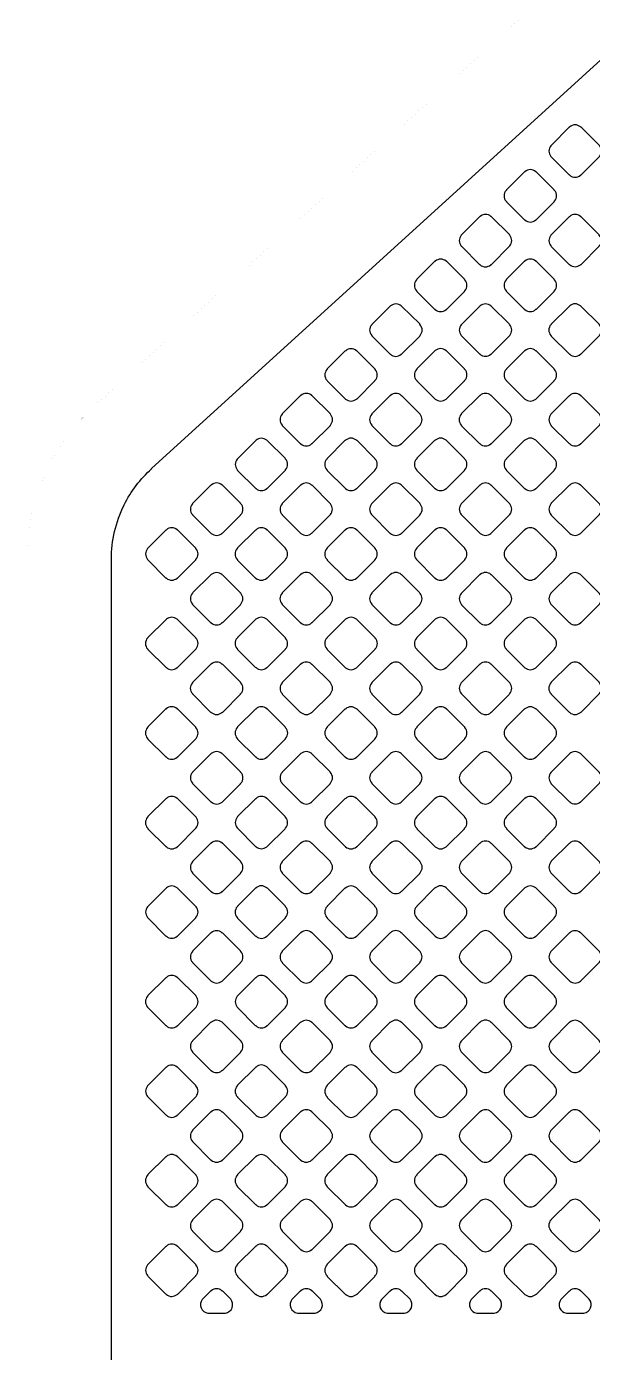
# Model space of a CAD drawing. Extents: x 0 to 248, y 0 to 175.
# Drawn here: x 37.729 to 39.09, y 137.179 to 140.371 of the extents above; entities that cross this region are included whole.
import ezdxf

# ---------------------------------------------------------------- set-up
doc = ezdxf.new("R2010")
doc.units = 0
doc.layers.add('gbr-dxf', color=7, linetype='Continuous')
doc.layers.add('gbr-outline-dxf', color=2, linetype='Continuous')

msp = doc.modelspace()

# ---------------------------------------------------------------- linework, layer by layer
at = {"layer": 'gbr-dxf', "linetype": 'Continuous'}
msp.add_lwpolyline([(37.9331, 137.1507), (37.9331, 137.5787, -0.03889), (37.9331, 137.5825), (37.9331, 138.0106, -0.022988), (37.9331, 138.0128), (37.9331, 138.4407, -0.03889), (37.9331, 138.4446), (37.9331, 138.4652, -0.031973), (37.9331, 138.4684), (37.9331, 139.0864, -0.020901), (37.9331, 139.0884, -0.11449), (37.9636, 139.2189, -0.011623), (37.964, 139.2197, -0.092507), (38.0295, 139.3065), (38.0298, 139.3068), (38.7903, 139.9995), (38.7905, 139.9997), (43.7034, 144.474)], format="xyb", dxfattribs=at)
for points in [[(38.99, 140.0581, -0.095956), (38.991, 140.0565), (39.0335, 140.014, -0.10046), (39.0352, 140.013, 0.37981), (39.0611, 140.013, -0.096625), (39.0628, 140.014), (39.1055, 140.0566, -0.096111), (39.1064, 140.0583, 0.379859), (39.1064, 140.0842, -0.09253), (39.1055, 140.0858), (39.063, 140.1283, -0.104691), (39.0612, 140.1293, 0.379731), (39.0353, 140.1293, -0.096625), (39.0336, 140.1283), (38.991, 140.0857, -0.096111), (38.99, 140.0841, 0.379682)], [(38.8823, 139.9504, -0.099964), (38.8833, 139.9487), (38.9257, 139.9063, -0.104264), (38.9275, 139.9053, 0.37981), (38.9535, 139.9053, -0.096625), (38.9551, 139.9063), (38.9976, 139.9488, -0.096111), (38.9986, 139.9505, 0.379859), (38.9986, 139.9764, -0.088014), (38.9977, 139.9779), (38.9551, 140.0205, -0.100824), (38.9534, 140.0215, 0.379731), (38.9274, 140.0215, -0.096625), (38.9258, 140.0205), (38.8833, 139.978, -0.096111), (38.8823, 139.9764, 0.379682)], [(38.7745, 139.8426, -0.083235), (38.7754, 139.8412), (38.8182, 139.7984, -0.087638), (38.8196, 139.7974, 0.37981), (38.8456, 139.7974, -0.096625), (38.8472, 139.7984), (38.8899, 139.8411, -0.096111), (38.8909, 139.8427, 0.379859), (38.8909, 139.8687, -0.088014), (38.89, 139.8702), (38.8472, 139.913, -0.083733), (38.8458, 139.9139, 0.379731), (38.8198, 139.9139, -0.096625), (38.8182, 139.9129), (38.7754, 139.8702, -0.096111), (38.7745, 139.8685, 0.379682)], [(38.99, 139.8427, -0.099971), (38.991, 139.841), (39.0334, 139.7986, -0.103923), (39.0352, 139.7976, 0.378952), (39.0611, 139.7976, -0.09601), (39.0628, 139.7985), (39.1054, 139.8411, -0.096328), (39.1063, 139.8428, 0.37947), (39.1063, 139.8687, -0.088442), (39.1054, 139.8702), (39.0628, 139.9128, -0.100824), (39.0611, 139.9138, 0.379731), (39.0351, 139.9138, -0.096625), (39.0335, 139.9128), (38.991, 139.8703, -0.096111), (38.99, 139.8687, 0.379308)], [(38.6668, 139.7349, -0.087254), (38.6677, 139.7334), (38.7104, 139.6907, -0.091364), (38.712, 139.6897, 0.37889), (38.7379, 139.6897, -0.096259), (38.7395, 139.6907), (38.7821, 139.7333, -0.096539), (38.7831, 139.7349, 0.379249), (38.7831, 139.7609, -0.100399), (38.7821, 139.7626), (38.7396, 139.8051, -0.096627), (38.738, 139.806, 0.379731), (38.712, 139.806, -0.096625), (38.7103, 139.8051), (38.6678, 139.7625, -0.096111), (38.6668, 139.7608, 0.379451)], [(38.8822, 139.7349, -0.087748), (38.8831, 139.7334), (38.9258, 139.6907, -0.091737), (38.9274, 139.6898, 0.37981), (38.9533, 139.6898, -0.096458), (38.955, 139.6907), (38.9976, 139.7334, -0.096627), (38.9986, 139.7351, 0.379859), (38.9986, 139.761, -0.084073), (38.9977, 139.7624), (38.9551, 139.8051, -0.096627), (38.9534, 139.8061, 0.379731), (38.9274, 139.8061, -0.096625), (38.9258, 139.8051), (38.8832, 139.7625, -0.096111), (38.8822, 139.7609, 0.379682)], [(38.559, 139.6271, -0.103917), (38.5601, 139.6253), (38.6025, 139.5828, -0.092072), (38.6041, 139.5819, 0.379308), (38.63, 139.5819, -0.095968), (38.6317, 139.5828), (38.6744, 139.6256, -0.096328), (38.6754, 139.6272, 0.379), (38.6754, 139.6531, -0.100402), (38.6744, 139.6549), (38.6319, 139.6974, -0.096726), (38.6302, 139.6983, 0.37947), (38.6043, 139.6983, -0.096625), (38.6026, 139.6973), (38.56, 139.6547, -0.096111), (38.559, 139.6531, 0.379682)], [(38.7745, 139.6272, -0.087254), (38.7754, 139.6257), (38.8181, 139.583, -0.091578), (38.8197, 139.582, 0.378731), (38.8456, 139.582, -0.09601), (38.8472, 139.583), (38.8898, 139.6256, -0.096328), (38.8908, 139.6272, 0.37947), (38.8908, 139.6532, -0.100902), (38.8898, 139.6549), (38.8473, 139.6974, -0.096627), (38.8457, 139.6983, 0.379731), (38.8197, 139.6983, -0.096625), (38.818, 139.6974), (38.7754, 139.6548, -0.096111), (38.7745, 139.6531, 0.379451)], [(38.9899, 139.6531, 0.37889), (38.9899, 139.6272, -0.087254), (38.9908, 139.6257), (39.0336, 139.5829, -0.091578), (39.0352, 139.5819, 0.379201), (39.0611, 139.5819, -0.096625), (39.0628, 139.5829), (39.1055, 139.6256, -0.096111), (39.1064, 139.6272, 0.379859), (39.1064, 139.6532, -0.083792), (39.1056, 139.6546), (39.0627, 139.6974, -0.096857), (39.0611, 139.6984, 0.3795), (39.0351, 139.6984, -0.096259), (39.0335, 139.6974), (38.9908, 139.6548, -0.095895)], [(38.4513, 139.5194, -0.107999), (38.4524, 139.5175), (38.4948, 139.4752, -0.095585), (38.4964, 139.4742, 0.378952), (38.5223, 139.4742, -0.09601), (38.524, 139.4751), (38.5666, 139.5177, -0.096328), (38.5675, 139.5194, 0.379), (38.5676, 139.5453, -0.096507), (38.5666, 139.547), (38.524, 139.5896, -0.092624), (38.5224, 139.5905, 0.379117), (38.4965, 139.5905, -0.096117), (38.4948, 139.5895), (38.4523, 139.547, -0.096111), (38.4513, 139.5454, 0.379682)], [(38.6666, 139.5453, 0.37889), (38.6666, 139.5194, -0.09185), (38.6676, 139.5178), (38.7102, 139.4752, -0.095895), (38.7118, 139.4742, 0.379201), (38.7378, 139.4742, -0.096625), (38.7394, 139.4752), (38.7821, 139.5179, -0.096111), (38.7831, 139.5195, 0.379859), (38.7831, 139.5455, -0.096458), (38.7821, 139.5471), (38.7395, 139.5897, -0.092623), (38.738, 139.5906, 0.3795), (38.712, 139.5907, -0.096259), (38.7104, 139.5897), (38.6676, 139.5469, -0.095895)], [(38.8822, 139.5195, -0.091954), (38.8831, 139.5179), (38.9258, 139.4752, -0.096128), (38.9275, 139.4742, 0.379451), (38.9534, 139.4742, -0.096259), (38.9551, 139.4752), (38.9977, 139.5178, -0.095895), (38.9986, 139.5194, 0.378827), (38.9986, 139.5454, -0.095968), (38.9977, 139.547), (38.9551, 139.5895, -0.108412), (38.9533, 139.5906, 0.37947), (38.9273, 139.5906, -0.096625), (38.9257, 139.5896), (38.8832, 139.5471, -0.096111), (38.8822, 139.5455, 0.379682)], [(38.3435, 139.4116, -0.091954), (38.3444, 139.41), (38.387, 139.3674, -0.096332), (38.3886, 139.3665, 0.37981), (38.4146, 139.3665, -0.096625), (38.4163, 139.3674), (38.4588, 139.41, -0.096111), (38.4598, 139.4116, 0.379859), (38.4598, 139.4376, -0.096458), (38.4588, 139.4393), (38.4163, 139.4818, -0.092289), (38.4147, 139.4828, 0.379731), (38.3887, 139.4828, -0.096625), (38.3871, 139.4818), (38.3445, 139.4392, -0.096111), (38.3435, 139.4375, 0.379682)], [(38.559, 139.4377, 0.379201), (38.559, 139.4117, -0.107999), (38.5601, 139.4099), (38.6025, 139.3675, -0.096128), (38.6041, 139.3665, 0.379451), (38.63, 139.3665, -0.096259), (38.6317, 139.3675), (38.6743, 139.4101, -0.096539), (38.6752, 139.4117, 0.379249), (38.6752, 139.4376, -0.096458), (38.6742, 139.4393), (38.6317, 139.4818, -0.092623), (38.6301, 139.4828, 0.3795), (38.6042, 139.4828, -0.096259), (38.6025, 139.4818), (38.56, 139.4393, -0.096539)], [(38.7743, 139.4116, -0.091954), (38.7753, 139.4101), (38.818, 139.3674, -0.096128), (38.8196, 139.3664, 0.37981), (38.8456, 139.3664, -0.096458), (38.8473, 139.3674), (38.8899, 139.41, -0.096627), (38.8909, 139.4117, 0.379859), (38.8909, 139.4377, -0.096723), (38.8899, 139.4393), (38.8472, 139.482, -0.092564), (38.8457, 139.483, 0.379731), (38.8197, 139.483, -0.096625), (38.818, 139.482), (38.7753, 139.4393, -0.096111), (38.7743, 139.4376, 0.379682)], [(38.99, 139.4117, -0.092162), (38.9909, 139.4101), (39.0337, 139.3674, -0.095796), (39.0353, 139.3664, 0.378719), (39.0612, 139.3664, -0.095527), (39.0628, 139.3674), (39.1055, 139.41, -0.095394), (39.1064, 139.4117, 0.378889), (39.1064, 139.4376, -0.096614), (39.1054, 139.4392), (39.063, 139.4817, -0.108242), (39.0611, 139.4828, 0.379778), (39.0351, 139.4828, -0.096458), (39.0335, 139.4818), (38.991, 139.4393, -0.096627), (38.99, 139.4376, 0.379451)], [(38.4512, 139.3039, -0.096265), (38.4522, 139.3023), (38.4949, 139.2595, -0.083168), (38.4963, 139.2587, 0.378731), (38.5222, 139.2587, -0.09601), (38.5238, 139.2596), (38.5666, 139.3023, -0.096328), (38.5675, 139.304, 0.37947), (38.5675, 139.3299, -0.092636), (38.5666, 139.3315), (38.5239, 139.3742, -0.088207), (38.5224, 139.3751, 0.379731), (38.4964, 139.3751, -0.096625), (38.4948, 139.3741), (38.4522, 139.3315, -0.096111), (38.4512, 139.3299, 0.379451)], [(38.6666, 139.304, -0.096265), (38.6676, 139.3023), (38.7102, 139.2597, -0.100073), (38.712, 139.2587, 0.378731), (38.7379, 139.2587, -0.09601), (38.7395, 139.2597), (38.7821, 139.3022, -0.096328), (38.7831, 139.3039, 0.37947), (38.7831, 139.3298, -0.092636), (38.7821, 139.3314), (38.7393, 139.3742, -0.088207), (38.7378, 139.3751, 0.379731), (38.7119, 139.3751, -0.096625), (38.7102, 139.3742), (38.6676, 139.3316, -0.096111), (38.6666, 139.3299, 0.379451)], [(38.8822, 139.3039, -0.096117), (38.8832, 139.3022), (38.9258, 139.2596, -0.099849), (38.9275, 139.2586, 0.378719), (38.9534, 139.2586, -0.095378), (38.955, 139.2596), (38.9978, 139.3023, -0.095602), (38.9987, 139.3039, 0.378964), (38.9987, 139.3299, -0.092052), (38.9978, 139.3314), (38.9552, 139.374, -0.104677), (38.9534, 139.3751, 0.37947), (38.9274, 139.3751, -0.096458), (38.9258, 139.3741), (38.8832, 139.3315, -0.096627), (38.8822, 139.3298, 0.379451)], [(38.2358, 139.3039, -0.096157), (38.2367, 139.3022), (38.2793, 139.2597, -0.099849), (38.281, 139.2587, 0.379201), (38.3069, 139.2588, -0.096458), (38.3086, 139.2597), (38.351, 139.3022, -0.096627), (38.352, 139.3038, 0.379357), (38.352, 139.3298, -0.108396), (38.351, 139.3316), (38.3087, 139.3739, -0.104407), (38.3069, 139.375, 0.37947), (38.2809, 139.375, -0.096625), (38.2793, 139.374), (38.2368, 139.3315, -0.096111), (38.2358, 139.3298, 0.379451)], [(38.1279, 139.222, 0.379422), (38.1279, 139.196, -0.095956), (38.1289, 139.1944), (38.1714, 139.1519, -0.10046), (38.1731, 139.1509, 0.379308), (38.199, 139.1509, -0.095968), (38.2007, 139.1519), (38.2434, 139.1946, -0.096328), (38.2444, 139.1962, 0.37947), (38.2444, 139.2222, -0.092523), (38.2434, 139.2237), (38.201, 139.2662, -0.10442), (38.1991, 139.2672, 0.379357), (38.1732, 139.2673, -0.09601), (38.1716, 139.2663), (38.1289, 139.2236, -0.096227)], [(38.3435, 139.2221, 0.37889), (38.3435, 139.1962, -0.096265), (38.3444, 139.1946), (38.387, 139.152, -0.100073), (38.3887, 139.151, 0.379201), (38.4146, 139.1511, -0.096625), (38.4163, 139.152), (38.4587, 139.1945, -0.096111), (38.4597, 139.1961, 0.379859), (38.4597, 139.2221, -0.108195), (38.4586, 139.224), (38.4164, 139.2662, -0.10442), (38.4146, 139.2673, 0.3795), (38.3886, 139.2673, -0.096259), (38.387, 139.2663), (38.3444, 139.2238, -0.095895)], [(38.5589, 139.1962, -0.095866), (38.5598, 139.1946), (38.6027, 139.1517, -0.083291), (38.6041, 139.1508, 0.379422), (38.6301, 139.1509, -0.095956), (38.6317, 139.1518), (38.6744, 139.1945, -0.096111), (38.6754, 139.1962, 0.379859), (38.6754, 139.2221, -0.09253), (38.6744, 139.2237), (38.6316, 139.2665, -0.088334), (38.6301, 139.2674, 0.3795), (38.6042, 139.2674, -0.096259), (38.6025, 139.2664), (38.5598, 139.2238, -0.095895), (38.5589, 139.2221, 0.378651)], [(38.7744, 139.1962, -0.095866), (38.7754, 139.1945), (38.818, 139.1519, -0.100054), (38.8198, 139.1509, 0.378952), (38.8457, 139.1509, -0.095778), (38.8473, 139.1519), (38.8899, 139.1945, -0.095916), (38.8909, 139.1961, 0.37947), (38.8909, 139.222, -0.092523), (38.8899, 139.2236), (38.8471, 139.2664, -0.088334), (38.8457, 139.2673, 0.379731), (38.8197, 139.2673, -0.096458), (38.818, 139.2663), (38.7755, 139.2237, -0.096627), (38.7745, 139.2221, 0.379308)], [(38.99, 139.222, 0.378798), (38.99, 139.1961, -0.096367), (38.9909, 139.1944), (39.0335, 139.1519, -0.100054), (39.0352, 139.1509, 0.379639), (39.0611, 139.1509, -0.096625), (39.0628, 139.1519), (39.1055, 139.1946, -0.096111), (39.1064, 139.1962, 0.379357), (39.1065, 139.2221, -0.092315), (39.1055, 139.2237), (39.063, 139.2662, -0.104677), (39.0612, 139.2673, 0.378945), (39.0353, 139.2673, -0.096842), (39.0336, 139.2663), (38.9909, 139.2236, -0.096712)], [(38.0202, 139.0883, -0.099964), (38.0212, 139.0866), (38.0636, 139.0442, -0.104264), (38.0654, 139.0432, 0.37981), (38.0914, 139.0432, -0.096625), (38.093, 139.0442), (38.1356, 139.0867, -0.096111), (38.1365, 139.0884, 0.379859), (38.1365, 139.1143, -0.088014), (38.1356, 139.1158), (38.0931, 139.1584, -0.100824), (38.0913, 139.1594, 0.379731), (38.0654, 139.1594, -0.096625), (38.0637, 139.1584), (38.0212, 139.1159, -0.096111), (38.0202, 139.1143, 0.379682)], [(38.2356, 139.0884, -0.099643), (38.2366, 139.0867), (38.279, 139.0442, -0.103923), (38.2808, 139.0432, 0.379422), (38.3068, 139.0432, -0.096625), (38.3084, 139.0442), (38.351, 139.0868, -0.096111), (38.352, 139.0884, 0.379859), (38.352, 139.1144, -0.104293), (38.351, 139.1162), (38.3086, 139.1586, -0.100519), (38.3069, 139.1596, 0.3795), (38.2809, 139.1596, -0.096259), (38.2793, 139.1586), (38.2366, 139.1159, -0.095895), (38.2356, 139.1143, 0.378651)], [(38.4512, 139.0885, -0.099964), (38.4522, 139.0868), (38.4949, 139.0441, -0.087638), (38.4964, 139.0432, 0.37981), (38.5224, 139.0432, -0.096625), (38.524, 139.0441), (38.5665, 139.0867, -0.096111), (38.5675, 139.0883, 0.379859), (38.5675, 139.1143, -0.104293), (38.5665, 139.1161), (38.524, 139.1586, -0.100824), (38.5223, 139.1596, 0.379731), (38.4963, 139.1596, -0.096625), (38.4947, 139.1586), (38.4522, 139.1161, -0.096111), (38.4512, 139.1145, 0.379682)], [(38.6666, 139.0883, -0.083317), (38.6675, 139.0869), (38.7104, 139.044, -0.088202), (38.7119, 139.0431, 0.379243), (38.7379, 139.0431, -0.095527), (38.7395, 139.044), (38.7822, 139.0867, -0.095916), (38.7832, 139.0884, 0.379605), (38.7832, 139.1143, -0.08851), (38.7823, 139.1158), (38.7394, 139.1587, -0.083681), (38.738, 139.1596, 0.379731), (38.712, 139.1596, -0.096458), (38.7103, 139.1586), (38.6676, 139.1159, -0.096627), (38.6666, 139.1143, 0.379682)], [(38.8823, 139.1143, 0.379422), (38.8823, 139.0884, -0.099964), (38.8833, 139.0866), (38.9257, 139.0442, -0.104069), (38.9275, 139.0432, 0.379451), (38.9534, 139.0432, -0.096259), (38.9551, 139.0442), (38.9977, 139.0868, -0.096539), (38.9986, 139.0884, 0.379249), (38.9986, 139.1143, -0.088014), (38.9977, 139.1158), (38.9551, 139.1584, -0.100824), (38.9534, 139.1594, 0.379357), (38.9274, 139.1595, -0.096614), (38.9258, 139.1585), (38.8833, 139.116, -0.096527)], [(38.1279, 138.9807, -0.099971), (38.1289, 138.9789), (38.1713, 138.9365, -0.103923), (38.1731, 138.9355, 0.378952), (38.199, 138.9355, -0.09601), (38.2007, 138.9365), (38.2433, 138.9791, -0.096328), (38.2442, 138.9807, 0.37947), (38.2442, 139.0066, -0.088442), (38.2433, 139.0081), (38.2007, 139.0507, -0.100824), (38.199, 139.0517, 0.379731), (38.1731, 139.0517, -0.096625), (38.1714, 139.0507), (38.1289, 139.0082, -0.096111), (38.1279, 139.0066, 0.379308)], [(38.3434, 138.9807, -0.099964), (38.3444, 138.9789), (38.3869, 138.9364, -0.10399), (38.3886, 138.9354, 0.37981), (38.4146, 138.9354, -0.096458), (38.4163, 138.9364), (38.4588, 138.979, -0.096627), (38.4598, 138.9806, 0.379859), (38.4598, 139.0066, -0.104765), (38.4588, 139.0084), (38.4163, 139.0509, -0.100824), (38.4146, 139.0519, 0.379731), (38.3886, 139.0519, -0.096625), (38.387, 139.0509), (38.3443, 139.0083, -0.096111), (38.3434, 139.0066, 0.379682)], [(38.559, 139.0066, 0.379201), (38.559, 138.9807, -0.10047), (38.56, 138.979), (38.6027, 138.9363, -0.088202), (38.6042, 138.9354, 0.379308), (38.6301, 138.9353, -0.095866), (38.6318, 138.9363), (38.6744, 138.9789, -0.095935), (38.6753, 138.9805, 0.37947), (38.6753, 139.0065, -0.104293), (38.6743, 139.0083), (38.6318, 139.0508, -0.100824), (38.6301, 139.0518, 0.3795), (38.6042, 139.0518, -0.096614), (38.6025, 139.0508), (38.56, 139.0083, -0.096195)], [(38.7744, 138.9805, -0.083262), (38.7753, 138.9791), (38.8182, 138.9363, -0.087864), (38.8196, 138.9353, 0.379422), (38.8456, 138.9354, -0.096458), (38.8473, 138.9363), (38.8899, 138.979, -0.096627), (38.8909, 138.9807, 0.379357), (38.8909, 139.0066, -0.087881), (38.89, 139.0081), (38.8471, 139.0509, -0.083772), (38.8457, 139.0518, 0.378945), (38.8198, 139.0518, -0.096355), (38.8182, 139.0509), (38.7754, 139.0081, -0.096423), (38.7744, 139.0065, 0.379011)], [(38.99, 138.9806, -0.099971), (38.991, 138.9789), (39.0335, 138.9364, -0.103923), (39.0353, 138.9354, 0.378647), (39.0612, 138.9354, -0.095883), (39.0628, 138.9364), (39.1055, 138.979, -0.095895), (39.1064, 138.9806, 0.378338), (39.1064, 139.0065, -0.087788), (39.1055, 139.008), (39.0628, 139.0507, -0.100073), (39.0611, 139.0517, 0.379347), (39.0351, 139.0517, -0.096625), (39.0335, 139.0507), (38.991, 139.0082, -0.096111), (38.99, 139.0066, 0.379451)], [(38.0201, 138.8728, -0.087254), (38.021, 138.8713), (38.0637, 138.8286, -0.091578), (38.0653, 138.8277, 0.378731), (38.0912, 138.8277, -0.09601), (38.0929, 138.8286), (38.1356, 138.8714, -0.096328), (38.1366, 138.873, 0.37947), (38.1365, 138.899, -0.084073), (38.1357, 138.9004), (38.093, 138.943, -0.096627), (38.0913, 138.944, 0.379731), (38.0654, 138.944, -0.096625), (38.0637, 138.943), (38.0211, 138.9004, -0.096111), (38.0201, 138.8988, 0.379451)], [(38.2356, 138.8989, 0.37889), (38.2356, 138.873, -0.103884), (38.2367, 138.8712), (38.2791, 138.8287, -0.10739), (38.281, 138.8277, 0.379201), (38.3069, 138.8277, -0.096625), (38.3086, 138.8287), (38.351, 138.8711, -0.096111), (38.352, 138.8728, 0.379859), (38.352, 138.8987, -0.100399), (38.351, 138.9005), (38.3084, 138.9431, -0.096857), (38.3067, 138.944, 0.3795), (38.2808, 138.9441, -0.096259), (38.2791, 138.9431), (38.2366, 138.9005, -0.095895)], [(38.4512, 138.8729, -0.103884), (38.4522, 138.8711), (38.4948, 138.8285, -0.091916), (38.4964, 138.8275, 0.378892), (38.5223, 138.8275, -0.095506), (38.524, 138.8285), (38.5667, 138.8712, -0.095585), (38.5677, 138.8728, 0.378964), (38.5677, 138.8988, -0.100076), (38.5667, 138.9005), (38.524, 138.9431, -0.096527), (38.5224, 138.9441, 0.37947), (38.4964, 138.9441, -0.096458), (38.4948, 138.9431), (38.4522, 138.9005, -0.096423), (38.4512, 138.8988, 0.379308)], [(38.6667, 138.8988, 0.379465), (38.6668, 138.8728, -0.087748), (38.6677, 138.8713), (38.7104, 138.8286, -0.092072), (38.7119, 138.8277, 0.37981), (38.7379, 138.8277, -0.096625), (38.7396, 138.8286), (38.7821, 138.8712, -0.096111), (38.7831, 138.8728, 0.379859), (38.7831, 138.8988, -0.100399), (38.7821, 138.9005), (38.7396, 138.943, -0.096627), (38.7379, 138.944, 0.379297), (38.712, 138.944, -0.096355), (38.7103, 138.943), (38.6677, 138.9004, -0.096842)], [(38.8822, 138.8728, -0.087848), (38.8831, 138.8713), (38.9259, 138.8285, -0.092072), (38.9274, 138.8276, 0.379243), (38.9534, 138.8276, -0.095383), (38.955, 138.8285), (38.9977, 138.8713, -0.095916), (38.9987, 138.8729, 0.379605), (38.9987, 138.8989, -0.083601), (38.9978, 138.9003), (38.9551, 138.943, -0.096423), (38.9534, 138.944, 0.379731), (38.9274, 138.944, -0.096458), (38.9258, 138.943), (38.8832, 138.9004, -0.096627), (38.8822, 138.8988, 0.379682)], [(38.1278, 138.7651, -0.087518), (38.1287, 138.7637), (38.1716, 138.7208, -0.091737), (38.1731, 138.7199, 0.379422), (38.1991, 138.7199, -0.096625), (38.2007, 138.7208), (38.2434, 138.7635, -0.096111), (38.2444, 138.7652, 0.379357), (38.2444, 138.7911, -0.083622), (38.2435, 138.7925), (38.2007, 138.8354, -0.096842), (38.199, 138.8363, 0.37947), (38.1731, 138.8363, -0.096625), (38.1714, 138.8353), (38.1288, 138.7927, -0.096111), (38.1278, 138.7911, 0.379308)], [(38.3435, 138.7652, -0.103884), (38.3445, 138.7634), (38.3869, 138.7209, -0.10771), (38.3888, 138.7199, 0.378952), (38.4147, 138.7199, -0.095778), (38.4163, 138.7209), (38.4588, 138.7634, -0.095585), (38.4598, 138.765, 0.37947), (38.4598, 138.7909, -0.100399), (38.4588, 138.7927), (38.4162, 138.8352, -0.096627), (38.4146, 138.8362, 0.379731), (38.3886, 138.8362, -0.096625), (38.387, 138.8352), (38.3445, 138.7928, -0.096111), (38.3435, 138.7911, 0.379308)], [(38.559, 138.791, 0.379422), (38.559, 138.7651, -0.104392), (38.56, 138.7633), (38.6025, 138.7208, -0.092233), (38.6041, 138.7198, 0.37981), (38.6301, 138.7198, -0.095956), (38.6317, 138.7208), (38.6744, 138.7635, -0.096111), (38.6754, 138.7651, 0.379357), (38.6754, 138.7911, -0.100402), (38.6744, 138.7928), (38.6319, 138.8353, -0.096527), (38.6302, 138.8363, 0.379), (38.6043, 138.8363, -0.096117), (38.6026, 138.8353), (38.56, 138.7926, -0.096328)], [(38.7745, 138.7651, -0.087748), (38.7754, 138.7636), (38.8182, 138.7208, -0.092072), (38.8197, 138.7199, 0.379243), (38.8457, 138.7198, -0.095383), (38.8473, 138.7208), (38.8899, 138.7634, -0.095916), (38.8909, 138.7651, 0.379605), (38.8909, 138.791, -0.100399), (38.8899, 138.7927), (38.8473, 138.8353, -0.096627), (38.8457, 138.8363, 0.379731), (38.8197, 138.8363, -0.096625), (38.818, 138.8353), (38.7754, 138.7927, -0.096111), (38.7745, 138.7911, 0.379682)], [(38.9899, 138.7651, -0.087363), (38.9908, 138.7636), (39.0336, 138.7208, -0.091364), (39.0352, 138.7198, 0.379299), (39.0611, 138.7199, -0.096625), (39.0628, 138.7208), (39.1055, 138.7635, -0.096111), (39.1064, 138.7652, 0.379357), (39.1065, 138.7911, -0.083622), (39.1056, 138.7925), (39.0628, 138.8353, -0.096527), (39.0612, 138.8362, 0.378784), (39.0352, 138.8363, -0.096031), (39.0336, 138.8353), (38.9909, 138.7926, -0.096195), (38.9899, 138.791, 0.378386)], [(38.0201, 138.6574, -0.09185), (38.021, 138.6559), (38.0638, 138.6131, -0.095895), (38.0654, 138.6122, 0.378731), (38.0913, 138.6121, -0.09601), (38.093, 138.6131), (38.1356, 138.6557, -0.096328), (38.1366, 138.6574, 0.37947), (38.1365, 138.6833, -0.096723), (38.1356, 138.685), (38.0931, 138.7274, -0.108174), (38.0912, 138.7285, 0.379731), (38.0652, 138.7285, -0.096625), (38.0636, 138.7275), (38.0211, 138.685, -0.096111), (38.0201, 138.6834, 0.379451)], [(38.2357, 138.6573, -0.091954), (38.2366, 138.6558), (38.2793, 138.6131, -0.096111), (38.2809, 138.6121, 0.379243), (38.3069, 138.6121, -0.095527), (38.3085, 138.613), (38.3511, 138.6556, -0.095916), (38.3521, 138.6573, 0.379605), (38.3521, 138.6832, -0.096458), (38.3511, 138.6849), (38.3084, 138.7276, -0.092289), (38.3069, 138.7285, 0.379731), (38.2809, 138.7285, -0.096625), (38.2793, 138.7275), (38.2366, 138.6849, -0.096111), (38.2357, 138.6833, 0.379682)], [(38.4513, 138.6833, 0.379465), (38.4513, 138.6574, -0.107999), (38.4524, 138.6555), (38.4948, 138.6131, -0.096332), (38.4964, 138.6121, 0.37981), (38.5224, 138.6121, -0.096625), (38.524, 138.6131), (38.5665, 138.6556, -0.096111), (38.5675, 138.6573, 0.379859), (38.5675, 138.6833, -0.096458), (38.5665, 138.6849), (38.524, 138.7275, -0.092289), (38.5224, 138.7284, 0.379297), (38.4965, 138.7285, -0.096355), (38.4948, 138.7275), (38.4523, 138.685, -0.096842)], [(38.6666, 138.6573, -0.091954), (38.6676, 138.6557), (38.7103, 138.613, -0.096332), (38.7119, 138.6121, 0.379243), (38.7379, 138.612, -0.095383), (38.7395, 138.613), (38.7822, 138.6557, -0.095916), (38.7832, 138.6574, 0.379605), (38.7832, 138.6833, -0.096458), (38.7822, 138.685), (38.7395, 138.7276, -0.092289), (38.738, 138.7286, 0.379731), (38.712, 138.7286, -0.096625), (38.7103, 138.7276), (38.6676, 138.6849, -0.096111), (38.6666, 138.6832, 0.379682)], [(38.8823, 138.6833, 0.379422), (38.8823, 138.6573, -0.092139), (38.8832, 138.6558), (38.9258, 138.6132, -0.096332), (38.9275, 138.6122, 0.379308), (38.9534, 138.6122, -0.095968), (38.9551, 138.6131), (38.9977, 138.6557, -0.096328), (38.9986, 138.6574, 0.37947), (38.9986, 138.6833, -0.096723), (38.9976, 138.685), (38.9552, 138.7274, -0.108174), (38.9534, 138.7284, 0.379357), (38.9274, 138.7284, -0.096614), (38.9258, 138.7274), (38.8832, 138.6849, -0.096423)], [(38.1279, 138.5755, 0.379201), (38.1279, 138.5496, -0.091954), (38.1289, 138.548), (38.1716, 138.5053, -0.096332), (38.1732, 138.5044, 0.379308), (38.1992, 138.5043, -0.096117), (38.2008, 138.5053), (38.2434, 138.5479, -0.096227), (38.2444, 138.5495, 0.37947), (38.2444, 138.5755, -0.096458), (38.2434, 138.5771), (38.2009, 138.6196, -0.108515), (38.199, 138.6207, 0.3795), (38.1731, 138.6207, -0.096259), (38.1714, 138.6197), (38.1289, 138.5772, -0.096539)], [(38.3435, 138.5495, -0.092162), (38.3444, 138.548), (38.387, 138.5053, -0.095895), (38.3887, 138.5044, 0.378731), (38.4146, 138.5043, -0.09601), (38.4162, 138.5053), (38.4588, 138.5479, -0.096328), (38.4598, 138.5496, 0.379), (38.4598, 138.5755, -0.096507), (38.4589, 138.5772), (38.4162, 138.6198, -0.092347), (38.4147, 138.6207, 0.379), (38.3887, 138.6207, -0.096117), (38.3871, 138.6198), (38.3444, 138.5771, -0.096328), (38.3435, 138.5755, 0.379063)], [(38.559, 138.5496, -0.107426), (38.5601, 138.5478), (38.6026, 138.5053, -0.096023), (38.6042, 138.5043, 0.379243), (38.6301, 138.5043, -0.095383), (38.6318, 138.5053), (38.6744, 138.5479, -0.095916), (38.6753, 138.5495, 0.379605), (38.6753, 138.5755, -0.096458), (38.6743, 138.5771), (38.6317, 138.6198, -0.092623), (38.6301, 138.6207, 0.379731), (38.6041, 138.6207, -0.096458), (38.6025, 138.6197), (38.56, 138.5773, -0.096627), (38.559, 138.5756, 0.379682)], [(38.7744, 138.5754, 0.379465), (38.7744, 138.5495, -0.091954), (38.7754, 138.5479), (38.818, 138.5053, -0.096111), (38.8196, 138.5043, 0.37981), (38.8456, 138.5043, -0.096458), (38.8473, 138.5053), (38.8899, 138.548, -0.096627), (38.8909, 138.5496, 0.379859), (38.8909, 138.5756, -0.096723), (38.8899, 138.5772), (38.8473, 138.6198, -0.092564), (38.8458, 138.6208, 0.379297), (38.8198, 138.6208, -0.096261), (38.8182, 138.6198), (38.7754, 138.5771, -0.096328)], [(38.99, 138.5755, 0.37889), (38.99, 138.5496, -0.09185), (38.9909, 138.5481), (39.0337, 138.5053, -0.095824), (39.0353, 138.5044, 0.378719), (39.0612, 138.5044, -0.096031), (39.0628, 138.5053), (39.1054, 138.5479, -0.095916), (39.1064, 138.5496, 0.379605), (39.1064, 138.5755, -0.096458), (39.1054, 138.5772), (39.063, 138.6196, -0.108515), (39.0611, 138.6207, 0.3795), (39.0351, 138.6207, -0.096259), (39.0335, 138.6197), (38.991, 138.5772, -0.095895)], [(38.0201, 138.4418, -0.095956), (38.0211, 138.4401), (38.0637, 138.3975, -0.10046), (38.0654, 138.3965, 0.379308), (38.0913, 138.3965, -0.095862), (38.093, 138.3975), (38.1357, 138.4402, -0.095916), (38.1367, 138.4418, 0.37924), (38.1367, 138.4678, -0.09221), (38.1357, 138.4693), (38.0931, 138.512, -0.104354), (38.0913, 138.513, 0.379249), (38.0654, 138.513, -0.096625), (38.0637, 138.512), (38.0211, 138.4694, -0.096111), (38.0201, 138.4677, 0.379682)], [(38.2358, 138.4678, 0.379465), (38.2358, 138.4418, -0.096625), (38.2368, 138.4402), (38.2792, 138.3977, -0.10046), (38.281, 138.3967, 0.37981), (38.3069, 138.3967, -0.096625), (38.3086, 138.3977), (38.351, 138.4401, -0.096111), (38.352, 138.4417, 0.379859), (38.352, 138.4677, -0.108195), (38.3509, 138.4696), (38.3087, 138.5119, -0.104691), (38.3069, 138.5129, 0.379297), (38.2809, 138.5129, -0.096261), (38.2793, 138.5119), (38.2367, 138.4694, -0.096423)], [(38.4512, 138.4678, 0.379201), (38.4512, 138.4418, -0.095956), (38.4522, 138.4402), (38.495, 138.3974, -0.082912), (38.4964, 138.3965, 0.379243), (38.5223, 138.3965, -0.095378), (38.5239, 138.3974), (38.5667, 138.4402, -0.095394), (38.5677, 138.4418, 0.378889), (38.5676, 138.4677, -0.09221), (38.5667, 138.4693), (38.5239, 138.5121, -0.088207), (38.5224, 138.513, 0.379456), (38.4965, 138.513, -0.096614), (38.4948, 138.5121), (38.4522, 138.4694, -0.096539)], [(38.6667, 138.4677, 0.379465), (38.6668, 138.4418, -0.095956), (38.6677, 138.4401), (38.7102, 138.3976, -0.10046), (38.7119, 138.3966, 0.37981), (38.7379, 138.3966, -0.096625), (38.7396, 138.3976), (38.7821, 138.4401, -0.096111), (38.7831, 138.4418, 0.379859), (38.7831, 138.4678, -0.09253), (38.7821, 138.4693), (38.7394, 138.512, -0.088207), (38.7379, 138.513, 0.379297), (38.712, 138.513, -0.096261), (38.7103, 138.512), (38.6677, 138.4694, -0.096328)], [(38.8822, 138.4418, -0.096117), (38.8832, 138.4401), (38.9258, 138.3975, -0.099849), (38.9275, 138.3965, 0.378719), (38.9534, 138.3965, -0.095487), (38.955, 138.3975), (38.9978, 138.4403, -0.095701), (38.9987, 138.4419, 0.378889), (38.9987, 138.4678, -0.092621), (38.9978, 138.4694), (38.9552, 138.512, -0.10417), (38.9534, 138.513, 0.379778), (38.9274, 138.513, -0.096458), (38.9258, 138.512), (38.8832, 138.4694, -0.096627), (38.8822, 138.4677, 0.379451)], [(38.1279, 138.334, -0.096117), (38.1289, 138.3323), (38.1714, 138.2898, -0.099933), (38.1731, 138.2888, 0.379201), (38.1991, 138.2888, -0.096458), (38.2007, 138.2898), (38.2434, 138.3325, -0.096627), (38.2444, 138.3341, 0.379859), (38.2444, 138.3601, -0.092636), (38.2434, 138.3617), (38.2009, 138.4041, -0.104691), (38.1991, 138.4052, 0.379357), (38.1732, 138.4052, -0.096614), (38.1715, 138.4042), (38.1289, 138.3616, -0.096423), (38.1279, 138.3599, 0.379063)], [(38.3435, 138.3341, -0.096157), (38.3444, 138.3325), (38.3871, 138.2898, -0.099849), (38.3888, 138.2888, 0.378647), (38.4147, 138.2888, -0.096031), (38.4163, 138.2898), (38.4588, 138.3323, -0.095895), (38.4598, 138.334, 0.378338), (38.4598, 138.3599, -0.10761), (38.4588, 138.3617), (38.4163, 138.4042, -0.103923), (38.4145, 138.4052, 0.379347), (38.3886, 138.4052, -0.096625), (38.387, 138.4042), (38.3445, 138.3617, -0.096111), (38.3435, 138.3601, 0.379451)], [(38.559, 138.36, 0.379465), (38.559, 138.334, -0.095956), (38.56, 138.3324), (38.6027, 138.2897, -0.083134), (38.6041, 138.2888, 0.37981), (38.6301, 138.2888, -0.096625), (38.6317, 138.2898), (38.6744, 138.3324, -0.096111), (38.6754, 138.3341, 0.379859), (38.6754, 138.36, -0.09253), (38.6744, 138.3616), (38.6317, 138.4043, -0.088207), (38.6302, 138.4052, 0.379297), (38.6043, 138.4053, -0.096355), (38.6026, 138.4043), (38.56, 138.3616, -0.096842)], [(38.7745, 138.334, -0.095956), (38.7754, 138.3324), (38.818, 138.2898, -0.10046), (38.8197, 138.2888, 0.379243), (38.8457, 138.2888, -0.095383), (38.8473, 138.2898), (38.8899, 138.3324, -0.095916), (38.8909, 138.334, 0.379605), (38.8909, 138.36, -0.09253), (38.8899, 138.3615), (38.8471, 138.4043, -0.088207), (38.8457, 138.4052, 0.379731), (38.8197, 138.4052, -0.096625), (38.818, 138.4043), (38.7754, 138.3617, -0.096111), (38.7745, 138.36, 0.379682)], [(38.99, 138.3599, 0.379465), (38.99, 138.334, -0.096625), (38.991, 138.3323), (39.0335, 138.2898, -0.100151), (39.0352, 138.2888, 0.37981), (39.0611, 138.2888, -0.096458), (39.0628, 138.2898), (39.1055, 138.3325, -0.096627), (39.1064, 138.3341, 0.379859), (39.1064, 138.3601, -0.092348), (39.1055, 138.3617), (39.063, 138.4042, -0.104311), (39.0612, 138.4052, 0.379297), (39.0352, 138.4052, -0.095719), (39.0336, 138.4043), (38.9909, 138.3616, -0.095916)], [(38.0202, 138.2522, 0.378798), (38.0202, 138.2263, -0.100299), (38.0212, 138.2245), (38.0636, 138.1822, -0.103868), (38.0654, 138.1811, 0.379639), (38.0914, 138.1811, -0.096625), (38.093, 138.1821), (38.1356, 138.2247, -0.096111), (38.1365, 138.2263, 0.3795), (38.1366, 138.2523, -0.088569), (38.1356, 138.2537), (38.093, 138.2964, -0.100299), (38.0913, 138.2974, 0.378645), (38.0654, 138.2974, -0.096217), (38.0637, 138.2964), (38.0212, 138.2538, -0.096301)], [(38.2356, 138.2263, -0.099864), (38.2366, 138.2246), (38.2792, 138.1821, -0.104246), (38.281, 138.181, 0.37874), (38.3069, 138.181, -0.096031), (38.3085, 138.182), (38.3512, 138.2246, -0.095895), (38.3521, 138.2263, 0.378338), (38.3521, 138.2522, -0.103937), (38.3511, 138.254), (38.3086, 138.2965, -0.100215), (38.3069, 138.2975, 0.379347), (38.2809, 138.2975, -0.096458), (38.2793, 138.2965), (38.2366, 138.2539, -0.096627), (38.2357, 138.2522, 0.379308)], [(38.4513, 138.2523, 0.379465), (38.4513, 138.2263, -0.099964), (38.4523, 138.2246), (38.4949, 138.182, -0.087978), (38.4964, 138.1811, 0.37981), (38.5224, 138.1811, -0.096458), (38.524, 138.1821), (38.5665, 138.2246, -0.096627), (38.5675, 138.2263, 0.379859), (38.5675, 138.2522, -0.104765), (38.5665, 138.254), (38.5241, 138.2964, -0.100824), (38.5224, 138.2974, 0.379297), (38.4965, 138.2974, -0.096355), (38.4948, 138.2965), (38.4523, 138.2539, -0.096842)], [(38.6666, 138.2262, -0.082876), (38.6675, 138.2249), (38.7105, 138.1819, -0.08752), (38.7119, 138.181, 0.378647), (38.7378, 138.181, -0.095883), (38.7395, 138.182), (38.7822, 138.2247, -0.095895), (38.7832, 138.2263, 0.378338), (38.7832, 138.2522, -0.087788), (38.7823, 138.2537), (38.7393, 138.2967, -0.083081), (38.7379, 138.2976, 0.379347), (38.712, 138.2975, -0.096625), (38.7103, 138.2966), (38.6676, 138.2538, -0.096111), (38.6666, 138.2522, 0.379451)], [(38.8823, 138.2263, -0.099971), (38.8833, 138.2246), (38.9257, 138.1821, -0.104246), (38.9275, 138.1811, 0.378952), (38.9534, 138.1811, -0.095968), (38.9551, 138.1821), (38.9977, 138.2247, -0.096527), (38.9986, 138.2263, 0.37947), (38.9986, 138.2523, -0.088014), (38.9977, 138.2538), (38.9551, 138.2964, -0.100824), (38.9534, 138.2974, 0.379297), (38.9274, 138.2974, -0.095886), (38.9258, 138.2964), (38.8832, 138.2539, -0.095628), (38.8823, 138.2522, 0.379011)], [(38.1279, 138.1186, -0.099971), (38.1289, 138.1169), (38.1714, 138.0743, -0.103923), (38.1732, 138.0733, 0.378892), (38.1992, 138.0733, -0.096031), (38.2008, 138.0743), (38.2434, 138.1169, -0.095916), (38.2444, 138.1185, 0.378964), (38.2444, 138.1444, -0.087881), (38.2435, 138.1459), (38.2007, 138.1886, -0.100465), (38.199, 138.1897, 0.37947), (38.1731, 138.1896, -0.096625), (38.1714, 138.1887), (38.1289, 138.1462, -0.096111), (38.1279, 138.1445, 0.379308)], [(38.3435, 138.1444, 0.379465), (38.3435, 138.1185, -0.099964), (38.3445, 138.1167), (38.3869, 138.0744, -0.104264), (38.3886, 138.0733, 0.37981), (38.4146, 138.0733, -0.096625), (38.4163, 138.0743), (38.4588, 138.1169, -0.096111), (38.4598, 138.1185, 0.379859), (38.4598, 138.1445, -0.104293), (38.4588, 138.1463), (38.4164, 138.1887, -0.100824), (38.4147, 138.1897, 0.379297), (38.3887, 138.1897, -0.096355), (38.3871, 138.1887), (38.3444, 138.1461, -0.096842)], [(38.559, 138.1186, -0.100082), (38.56, 138.1169), (38.6027, 138.0742, -0.08752), (38.6042, 138.0733, 0.378719), (38.6301, 138.0733, -0.096031), (38.6318, 138.0742), (38.6744, 138.1169, -0.096036), (38.6754, 138.1185, 0.378889), (38.6753, 138.1444, -0.104843), (38.6743, 138.1462), (38.6318, 138.1887, -0.100294), (38.6301, 138.1897, 0.379778), (38.6041, 138.1897, -0.096458), (38.6025, 138.1887), (38.56, 138.1462, -0.096627), (38.559, 138.1446, 0.379451)], [(38.7744, 138.1444, 0.378793), (38.7744, 138.1185, -0.083163), (38.7753, 138.1171), (38.8182, 138.0742, -0.087516), (38.8196, 138.0733, 0.379639), (38.8456, 138.0733, -0.096458), (38.8473, 138.0743), (38.8899, 138.1169, -0.096627), (38.8909, 138.1186, 0.379859), (38.8909, 138.1445, -0.088442), (38.89, 138.146), (38.8472, 138.1889, -0.083681), (38.8457, 138.1897, 0.379141), (38.8198, 138.1898, -0.095383), (38.8182, 138.1888), (38.7754, 138.146, -0.095686)], [(38.99, 138.1186, -0.100032), (38.991, 138.1168), (39.0335, 138.0743, -0.103566), (39.0353, 138.0733, 0.37981), (39.0613, 138.0733, -0.096458), (39.0629, 138.0743), (39.1055, 138.1168, -0.096627), (39.1064, 138.1185, 0.379859), (39.1064, 138.1444, -0.088442), (39.1055, 138.1459), (39.0628, 138.1886, -0.100519), (39.0611, 138.1896, 0.379731), (39.0351, 138.1896, -0.096458), (39.0335, 138.1887), (38.991, 138.1462, -0.096627), (38.99, 138.1445, 0.379682)], [(38.0201, 138.0107, -0.087748), (38.021, 138.0093), (38.0638, 137.9664, -0.092072), (38.0654, 137.9655, 0.379243), (38.0913, 137.9655, -0.095383), (38.093, 137.9664), (38.1357, 138.0092, -0.095916), (38.1367, 138.0108, 0.379605), (38.1367, 138.0368, -0.083792), (38.1358, 138.0382), (38.093, 138.081, -0.096627), (38.0913, 138.0819, 0.379731), (38.0654, 138.0819, -0.096625), (38.0637, 138.081), (38.0211, 138.0383, -0.096111), (38.0201, 138.0367, 0.379682)], [(38.2358, 138.0108, -0.103582), (38.2368, 138.009), (38.2791, 137.9667, -0.107954), (38.281, 137.9656, 0.379422), (38.3069, 137.9656, -0.096625), (38.3086, 137.9666), (38.351, 138.0091, -0.096111), (38.352, 138.0107, 0.379859), (38.352, 138.0367, -0.100399), (38.351, 138.0384), (38.3085, 138.0809, -0.096627), (38.3069, 138.0819, 0.379141), (38.2809, 138.0819, -0.096031), (38.2793, 138.0809), (38.2368, 138.0384, -0.09662), (38.2358, 138.0367, 0.379087)], [(38.4512, 138.0108, -0.103917), (38.4522, 138.009), (38.4948, 137.9664, -0.092072), (38.4964, 137.9655, 0.379243), (38.5223, 137.9654, -0.095383), (38.5239, 137.9664), (38.5667, 138.0091, -0.095916), (38.5676, 138.0108, 0.379605), (38.5676, 138.0367, -0.100399), (38.5666, 138.0385), (38.5241, 138.081, -0.096627), (38.5224, 138.082, 0.379731), (38.4964, 138.082, -0.096625), (38.4948, 138.081), (38.4522, 138.0384, -0.096111), (38.4512, 138.0368, 0.379682)], [(38.6667, 138.0367, 0.379465), (38.6667, 138.0107, -0.087784), (38.6677, 138.0092), (38.7104, 137.9665, -0.092233), (38.7119, 137.9656, 0.37981), (38.7379, 137.9656, -0.096458), (38.7396, 137.9666), (38.7821, 138.0091, -0.096627), (38.7831, 138.0108, 0.379859), (38.7831, 138.0367, -0.100902), (38.7821, 138.0385), (38.7396, 138.0809, -0.096627), (38.7379, 138.0819, 0.379297), (38.712, 138.0819, -0.095719), (38.7103, 138.081), (38.6677, 138.0383, -0.095916)], [(38.8822, 138.0107, -0.087784), (38.8831, 138.0092), (38.9259, 137.9664, -0.092233), (38.9275, 137.9655, 0.37981), (38.9535, 137.9655, -0.096458), (38.9551, 137.9665), (38.9978, 138.0091, -0.096627), (38.9987, 138.0108, 0.379859), (38.9987, 138.0368, -0.084073), (38.9979, 138.0382), (38.9551, 138.081, -0.096857), (38.9534, 138.0819, 0.379731), (38.9274, 138.0819, -0.096458), (38.9258, 138.081), (38.8832, 138.0383, -0.096627), (38.8822, 138.0367, 0.379682)], [(38.1279, 137.9029, -0.087518), (38.1288, 137.9015), (38.1716, 137.8587, -0.091737), (38.1731, 137.8578, 0.378952), (38.199, 137.8578, -0.09601), (38.2007, 137.8587), (38.2434, 137.9015, -0.096328), (38.2444, 137.9031, 0.37947), (38.2444, 137.9291, -0.084073), (38.2435, 137.9305), (38.2008, 137.9731, -0.096627), (38.1991, 137.9741, 0.379297), (38.1732, 137.9742, -0.096261), (38.1716, 137.9732), (38.1289, 137.9305, -0.095916), (38.1279, 137.9289, 0.379011)], [(38.3435, 137.9031, -0.103884), (38.3445, 137.9013), (38.3869, 137.8589, -0.107634), (38.3888, 137.8578, 0.378719), (38.4147, 137.8578, -0.095487), (38.4163, 137.8588), (38.4589, 137.9013, -0.095701), (38.4598, 137.9029, 0.378889), (38.4598, 137.9289, -0.100514), (38.4588, 137.9306), (38.4162, 137.9732, -0.096558), (38.4146, 137.9741, 0.379778), (38.3886, 137.9741, -0.096625), (38.387, 137.9732), (38.3445, 137.9307, -0.096111), (38.3435, 137.929, 0.379451)], [(38.559, 137.903, -0.103884), (38.56, 137.9012), (38.6025, 137.8587, -0.091916), (38.6041, 137.8577, 0.378952), (38.63, 137.8577, -0.095968), (38.6317, 137.8587), (38.6744, 137.9014, -0.096527), (38.6754, 137.9031, 0.37947), (38.6754, 137.929, -0.100399), (38.6743, 137.9307), (38.6319, 137.9732, -0.096627), (38.6302, 137.9742, 0.379297), (38.6043, 137.9742, -0.095886), (38.6026, 137.9732), (38.56, 137.9306, -0.095628), (38.559, 137.9289, 0.379011)], [(38.7745, 137.903, -0.087748), (38.7754, 137.9015), (38.8182, 137.8587, -0.092072), (38.8198, 137.8578, 0.37981), (38.8457, 137.8578, -0.096625), (38.8474, 137.8587), (38.8899, 137.9013, -0.096111), (38.8909, 137.9029, 0.379859), (38.8909, 137.9289, -0.100399), (38.8899, 137.9306), (38.8473, 137.9732, -0.096627), (38.8457, 137.9742, 0.379731), (38.8197, 137.9742, -0.096625), (38.818, 137.9732), (38.7754, 137.9306, -0.096111), (38.7745, 137.929, 0.379682)], [(38.99, 137.9289, 0.379422), (38.99, 137.9029, -0.087848), (38.9909, 137.9014), (39.0336, 137.8587, -0.092072), (39.0352, 137.8578, 0.37981), (39.0611, 137.8578, -0.096625), (39.0628, 137.8588), (39.1055, 137.9014, -0.096111), (39.1064, 137.9031, 0.379357), (39.1065, 137.929, -0.083622), (39.1056, 137.9304), (39.0629, 137.9732, -0.096842), (39.0612, 137.9741, 0.379), (39.0353, 137.9741, -0.09601), (39.0336, 137.9732), (38.991, 137.9305, -0.096328)], [(38.0202, 137.8212, 0.379422), (38.0202, 137.7952, -0.091954), (38.0212, 137.7937), (38.0638, 137.7511, -0.096332), (38.0654, 137.7501, 0.379308), (38.0913, 137.7501, -0.095968), (38.093, 137.7511), (38.1356, 137.7936, -0.096328), (38.1366, 137.7953, 0.37947), (38.1365, 137.8212, -0.096723), (38.1356, 137.8229), (38.0932, 137.8652, -0.108174), (38.0913, 137.8663, 0.379357), (38.0654, 137.8663, -0.096355), (38.0637, 137.8653), (38.0212, 137.8228, -0.096328)], [(38.2357, 137.7952, -0.091956), (38.2366, 137.7937), (38.2793, 137.751, -0.096023), (38.2809, 137.75, 0.379092), (38.3069, 137.75, -0.096031), (38.3085, 137.751), (38.3511, 137.7936, -0.095987), (38.3521, 137.7952, 0.378841), (38.3521, 137.8212, -0.096614), (38.3511, 137.8228), (38.3084, 137.8655, -0.092398), (38.3069, 137.8665, 0.379778), (38.2809, 137.8664, -0.096458), (38.2793, 137.8655), (38.2366, 137.8229, -0.096627), (38.2357, 137.8212, 0.379682)], [(38.4513, 137.8212, 0.378798), (38.4513, 137.7953, -0.10808), (38.4523, 137.7934), (38.4948, 137.751, -0.096266), (38.4964, 137.75, 0.379639), (38.5224, 137.75, -0.096458), (38.524, 137.751), (38.5665, 137.7936, -0.096627), (38.5675, 137.7952, 0.3795), (38.5675, 137.8212, -0.096614), (38.5666, 137.8228), (38.5239, 137.8654, -0.092187), (38.5224, 137.8664, 0.378645), (38.4965, 137.8664, -0.096367), (38.4948, 137.8654), (38.4523, 137.8229, -0.095895)], [(38.6666, 137.7952, -0.091476), (38.6676, 137.7937), (38.7103, 137.7509, -0.095585), (38.712, 137.7499, 0.378952), (38.7379, 137.7499, -0.09601), (38.7395, 137.7509), (38.7822, 137.7936, -0.096328), (38.7832, 137.7953, 0.37947), (38.7832, 137.8212, -0.096723), (38.7822, 137.8229), (38.7395, 137.8655, -0.092898), (38.738, 137.8665, 0.379731), (38.712, 137.8665, -0.096458), (38.7103, 137.8655), (38.6676, 137.8228, -0.096627), (38.6666, 137.8212, 0.379308)], [(38.8823, 137.7952, -0.091954), (38.8833, 137.7937), (38.9258, 137.7511, -0.096111), (38.9275, 137.7501, 0.37981), (38.9535, 137.7501, -0.095956), (38.9551, 137.7511), (38.9976, 137.7936, -0.096332), (38.9986, 137.7953, 0.379859), (38.9986, 137.8212, -0.096723), (38.9976, 137.8229), (38.9553, 137.8652, -0.108174), (38.9534, 137.8663, 0.379731), (38.9274, 137.8663, -0.096625), (38.9258, 137.8653), (38.8833, 137.8228, -0.096111), (38.8823, 137.8212, 0.379682)], [(38.1279, 137.7135, 0.379201), (38.1279, 137.6875, -0.091954), (38.1289, 137.686), (38.1716, 137.6433, -0.096332), (38.1732, 137.6423, 0.379092), (38.1992, 137.6423, -0.095487), (38.2008, 137.6432), (38.2434, 137.6858, -0.095895), (38.2444, 137.6875, 0.378338), (38.2444, 137.7134, -0.096238), (38.2434, 137.715), (38.2009, 137.7576, -0.10771), (38.199, 137.7586, 0.379116), (38.1731, 137.7586, -0.096259), (38.1714, 137.7576), (38.1289, 137.7151, -0.096539)], [(38.3435, 137.7134, 0.379465), (38.3435, 137.6874, -0.091954), (38.3444, 137.6859), (38.387, 137.6433, -0.096128), (38.3886, 137.6423, 0.37981), (38.4146, 137.6423, -0.096458), (38.4163, 137.6433), (38.4588, 137.6858, -0.096627), (38.4598, 137.6875, 0.379859), (38.4598, 137.7135, -0.096723), (38.4588, 137.7151), (38.4162, 137.7577, -0.092564), (38.4147, 137.7586, 0.379297), (38.3887, 137.7587, -0.095886), (38.3871, 137.7577), (38.3444, 137.715, -0.095585)], [(38.559, 137.6876, -0.108153), (38.5601, 137.6857), (38.6026, 137.6432, -0.096111), (38.6042, 137.6422, 0.37981), (38.6302, 137.6422, -0.096458), (38.6318, 137.6432), (38.6744, 137.6857, -0.096423), (38.6754, 137.6874, 0.379859), (38.6754, 137.7134, -0.096458), (38.6744, 137.715), (38.6317, 137.7577, -0.092623), (38.6301, 137.7586, 0.379731), (38.6041, 137.7586, -0.096458), (38.6025, 137.7577), (38.56, 137.7152, -0.096627), (38.559, 137.7135, 0.379682)], [(38.7744, 137.7133, 0.37889), (38.7745, 137.6874, -0.09185), (38.7754, 137.6858), (38.818, 137.6432, -0.095895), (38.8197, 137.6422, 0.379201), (38.8456, 137.6422, -0.096625), (38.8472, 137.6432), (38.8899, 137.6859, -0.096111), (38.8909, 137.6875, 0.379859), (38.8909, 137.7135, -0.096458), (38.8899, 137.7152), (38.8474, 137.7577, -0.092623), (38.8458, 137.7587, 0.3795), (38.8198, 137.7587, -0.096259), (38.8182, 137.7577), (38.7754, 137.715, -0.095895)], [(38.99, 137.6875, -0.092348), (38.991, 137.686), (39.0336, 137.6433, -0.096111), (39.0353, 137.6423, 0.379092), (39.0612, 137.6423, -0.095883), (39.0628, 137.6433), (39.1054, 137.6859, -0.096423), (39.1064, 137.6875, 0.37905), (39.1064, 137.7134, -0.09601), (39.1054, 137.7151), (39.063, 137.7576, -0.108196), (39.0611, 137.7586, 0.37947), (39.0351, 137.7586, -0.096458), (39.0335, 137.7576), (38.991, 137.7151, -0.096627), (38.99, 137.7135, 0.379682)], [(38.0201, 137.5797, -0.096157), (38.0211, 137.5781), (38.0637, 137.5354, -0.099711), (38.0654, 137.5344, 0.378719), (38.0913, 137.5344, -0.09601), (38.093, 137.5354), (38.1357, 137.5781, -0.095997), (38.1367, 137.5798, 0.378889), (38.1367, 137.6057, -0.09221), (38.1357, 137.6073), (38.0931, 137.6499, -0.104442), (38.0913, 137.6509, 0.379778), (38.0654, 137.6509, -0.096625), (38.0637, 137.6499), (38.0211, 137.6073, -0.096111), (38.0201, 137.6057, 0.379451)], [(38.2357, 137.5798, -0.096025), (38.2367, 137.5781), (38.2793, 137.5356, -0.099849), (38.281, 137.5346, 0.379299), (38.3069, 137.5346, -0.096458), (38.3086, 137.5356), (38.351, 137.578, -0.096627), (38.352, 137.5797, 0.379357), (38.352, 137.6056, -0.10824), (38.351, 137.6075), (38.3086, 137.6498, -0.104677), (38.3068, 137.6508, 0.378784), (38.2809, 137.6508, -0.095378), (38.2793, 137.6499), (38.2367, 137.6073, -0.096036), (38.2357, 137.6057, 0.378386)], [(38.4512, 137.5797, -0.095956), (38.4522, 137.5781), (38.495, 137.5353, -0.083134), (38.4964, 137.5344, 0.37981), (38.5224, 137.5344, -0.096625), (38.524, 137.5354), (38.5667, 137.5781, -0.096111), (38.5677, 137.5797, 0.379859), (38.5677, 137.6057, -0.09253), (38.5667, 137.6072), (38.5239, 137.65, -0.088207), (38.5224, 137.651, 0.379731), (38.4964, 137.651, -0.096625), (38.4948, 137.65), (38.4522, 137.6074, -0.096111), (38.4512, 137.6057, 0.379682)], [(38.6668, 137.5797, -0.096625), (38.6678, 137.578), (38.7102, 137.5356, -0.10046), (38.7119, 137.5346, 0.37981), (38.7379, 137.5346, -0.096625), (38.7396, 137.5355), (38.7821, 137.5781, -0.096111), (38.7831, 137.5797, 0.379859), (38.7831, 137.6057, -0.09253), (38.7821, 137.6073), (38.7395, 137.6499, -0.088334), (38.738, 137.6509, 0.379731), (38.712, 137.6509, -0.096458), (38.7103, 137.6499), (38.6678, 137.6073, -0.096627), (38.6668, 137.6056, 0.379682)], [(38.8822, 137.6056, 0.37889), (38.8822, 137.5797, -0.096117), (38.8832, 137.5781), (38.9258, 137.5355, -0.099849), (38.9275, 137.5345, 0.378719), (38.9534, 137.5345, -0.095862), (38.955, 137.5354), (38.9977, 137.5782, -0.096328), (38.9987, 137.5798, 0.379605), (38.9987, 137.6058, -0.092636), (38.9977, 137.6073), (38.9552, 137.6499, -0.104691), (38.9534, 137.6509, 0.3795), (38.9274, 137.6509, -0.096614), (38.9258, 137.6499), (38.8831, 137.6073, -0.096539)], [(38.1279, 137.4978, 0.378798), (38.1279, 137.4719, -0.096367), (38.1289, 137.4702), (38.1714, 137.4278, -0.100054), (38.1731, 137.4268, 0.379639), (38.1991, 137.4268, -0.096475), (38.2007, 137.4277), (38.2434, 137.4704, -0.096627), (38.2444, 137.472, 0.3795), (38.2444, 137.498, -0.09221), (38.2434, 137.4996), (38.2009, 137.5421, -0.104101), (38.1991, 137.5431, 0.378645), (38.1732, 137.5431, -0.096367), (38.1716, 137.5421), (38.1289, 137.4995, -0.095895)], [(38.3435, 137.472, -0.095866), (38.3444, 137.4704), (38.3871, 137.4278, -0.100401), (38.3888, 137.4268, 0.379422), (38.4147, 137.4268, -0.095956), (38.4164, 137.4278), (38.4588, 137.4702, -0.096111), (38.4598, 137.4718, 0.379859), (38.4598, 137.4978, -0.108195), (38.4588, 137.4997), (38.4164, 137.5421, -0.104691), (38.4146, 137.5431, 0.379357), (38.3886, 137.5431, -0.095968), (38.387, 137.5422), (38.3444, 137.4996, -0.096527), (38.3435, 137.498, 0.378952)], [(38.559, 137.4719, -0.09601), (38.56, 137.4703), (38.6027, 137.4276, -0.08335), (38.6041, 137.4267, 0.379191), (38.63, 137.4267, -0.096117), (38.6317, 137.4277), (38.6744, 137.4704, -0.095895), (38.6754, 137.472, 0.379249), (38.6754, 137.498, -0.092636), (38.6744, 137.4995), (38.6317, 137.5422, -0.088207), (38.6302, 137.5431, 0.379731), (38.6043, 137.5431, -0.096625), (38.6026, 137.5422), (38.56, 137.4995, -0.096111), (38.559, 137.4979, 0.379308)], [(38.7744, 137.472, -0.095866), (38.7754, 137.4704), (38.818, 137.4278, -0.100054), (38.8197, 137.4268, 0.378892), (38.8457, 137.4267, -0.095883), (38.8473, 137.4277), (38.8899, 137.4703, -0.096227), (38.8909, 137.472, 0.378964), (38.8909, 137.4979, -0.092052), (38.8899, 137.4994), (38.8471, 137.5423, -0.088435), (38.8456, 137.5432, 0.37947), (38.8197, 137.5432, -0.096458), (38.818, 137.5422), (38.7755, 137.4996, -0.096627), (38.7745, 137.4979, 0.379308)], [(38.9899, 137.472, -0.096025), (38.9909, 137.4703), (39.0335, 137.4277, -0.099711), (39.0352, 137.4267, 0.379068), (39.0611, 137.4267, -0.096117), (39.0628, 137.4277), (39.1055, 137.4704, -0.095895), (39.1065, 137.4721, 0.379249), (39.1064, 137.498, -0.092523), (39.1055, 137.4996), (39.063, 137.5421, -0.10442), (39.0612, 137.5431, 0.379141), (39.0352, 137.5432, -0.095166), (39.0336, 137.5422), (38.9909, 137.4995, -0.095394), (38.9899, 137.4979, 0.378386)], [(38.0202, 137.3642, -0.099971), (38.0212, 137.3625), (38.0636, 137.3201, -0.103923), (38.0654, 137.319, 0.379422), (38.0914, 137.3191, -0.096625), (38.093, 137.32), (38.1356, 137.3626, -0.096111), (38.1365, 137.3642, 0.379859), (38.1365, 137.3902, -0.088014), (38.1356, 137.3917), (38.093, 137.4343, -0.100824), (38.0913, 137.4353, 0.379141), (38.0654, 137.4353, -0.095487), (38.0637, 137.4343), (38.0212, 137.3918, -0.096527), (38.0202, 137.3901, 0.379087)], [(38.2356, 137.3901, 0.379201), (38.2357, 137.3642, -0.099964), (38.2367, 137.3625), (38.2792, 137.32, -0.104264), (38.2809, 137.319, 0.379308), (38.3069, 137.3189, -0.096117), (38.3085, 137.3199), (38.3511, 137.3625, -0.096227), (38.3521, 137.3642, 0.37947), (38.3521, 137.3901, -0.104293), (38.3511, 137.3919), (38.3086, 137.4344, -0.100824), (38.3069, 137.4354, 0.3795), (38.2809, 137.4354, -0.096614), (38.2793, 137.4344), (38.2366, 137.3918, -0.096539)], [(38.4513, 137.3642, -0.099971), (38.4523, 137.3625), (38.4949, 137.3199, -0.08752), (38.4964, 137.319, 0.379201), (38.5224, 137.319, -0.096625), (38.524, 137.32), (38.5665, 137.3625, -0.096111), (38.5675, 137.3642, 0.3795), (38.5675, 137.3901, -0.104843), (38.5665, 137.3919), (38.5241, 137.4343, -0.100442), (38.5224, 137.4353, 0.379249), (38.4964, 137.4353, -0.096625), (38.4948, 137.4343), (38.4523, 137.3918, -0.096111), (38.4513, 137.3902, 0.379451)], [(38.6666, 137.3642, -0.082787), (38.6675, 137.3628), (38.7104, 137.3198, -0.087864), (38.7119, 137.3189, 0.37874), (38.7378, 137.3189, -0.096528), (38.7395, 137.3199), (38.7822, 137.3626, -0.096195), (38.7832, 137.3643, 0.378338), (38.7832, 137.3902, -0.087788), (38.7823, 137.3916), (38.7393, 137.4346, -0.083024), (38.7379, 137.4355, 0.379347), (38.712, 137.4355, -0.096458), (38.7103, 137.4345), (38.6676, 137.3918, -0.096627), (38.6666, 137.3901, 0.379308)], [(38.8823, 137.3642, -0.099971), (38.8833, 137.3625), (38.9257, 137.3201, -0.104246), (38.9275, 137.319, 0.378952), (38.9534, 137.319, -0.095866), (38.9551, 137.32), (38.9977, 137.3626, -0.096227), (38.9986, 137.3642, 0.37924), (38.9986, 137.3902, -0.087916), (38.9977, 137.3917), (38.9551, 137.4343, -0.100215), (38.9533, 137.4353, 0.378611), (38.9274, 137.4353, -0.095166), (38.9258, 137.4344), (38.8832, 137.3918, -0.096227), (38.8823, 137.3902, 0.379087)], [(38.1518, 137.307, 0.594627), (38.1653, 137.2743), (38.2075, 137.2743, 0.589769), (38.2201, 137.3072), (38.2007, 137.3266, -0.096627), (38.199, 137.3276, 0.379731), (38.1731, 137.3276, -0.096625), (38.1714, 137.3266)], [(38.3674, 137.3069, 0.583613), (38.3803, 137.2743), (38.4229, 137.2743, 0.593149), (38.4358, 137.3072), (38.4164, 137.3266, -0.096857), (38.4147, 137.3276, 0.3795), (38.3888, 137.3276, -0.096259), (38.3871, 137.3267)], [(38.5828, 137.307, 0.587682), (38.5959, 137.2743), (38.6382, 137.2743, 0.596529), (38.6512, 137.3073), (38.6318, 137.3267, -0.096857), (38.6301, 137.3276, 0.379731), (38.6042, 137.3276, -0.096458), (38.6025, 137.3267)], [(38.7984, 137.3069, 0.589943), (38.8117, 137.2743), (38.8536, 137.2743, 0.579883), (38.8676, 137.3063), (38.8473, 137.3266, -0.096627), (38.8457, 137.3276, 0.379206), (38.8197, 137.3276, -0.095866), (38.8181, 137.3267)], [(39.0139, 137.307, 0.595076), (39.0274, 137.2743), (39.0695, 137.2743, 0.589769), (39.0822, 137.3072), (39.0628, 137.3266, -0.096627), (39.0611, 137.3276, 0.379731), (39.0352, 137.3276, -0.096723), (39.0335, 137.3266)]]:
    msp.add_lwpolyline(points, format="xyb", close=True, dxfattribs=at)
at = {"layer": 'gbr-outline-dxf', "linetype": 'Continuous', "const_width": 0.000025}
msp.add_lwpolyline([(37.7291, 131.7065), (37.7291, 139.0881, -0.211094), (37.8925, 139.4578), (43.5658, 144.6241, 0.211095), (43.7291, 144.9938), (43.7291, 152.897, -0.414217), (44.2291, 153.397), (57.2291, 153.397, -0.414217), (57.7291, 152.897), (57.7291, 144.9938, -0.211094), (57.5658, 144.6241), (51.8925, 139.4578, 0.211095), (51.7291, 139.0881), (51.7291, 130.3303, -0.414217), (51.2291, 129.8303), (46.2291, 129.8303, -0.414217), (45.7291, 130.3303), (45.7291, 130.7065, 0.414217), (45.2291, 131.2065), (38.2291, 131.2065, -0.414217)], format="xyb", close=True, dxfattribs=at)

doc.saveas('drawing.dxf')
